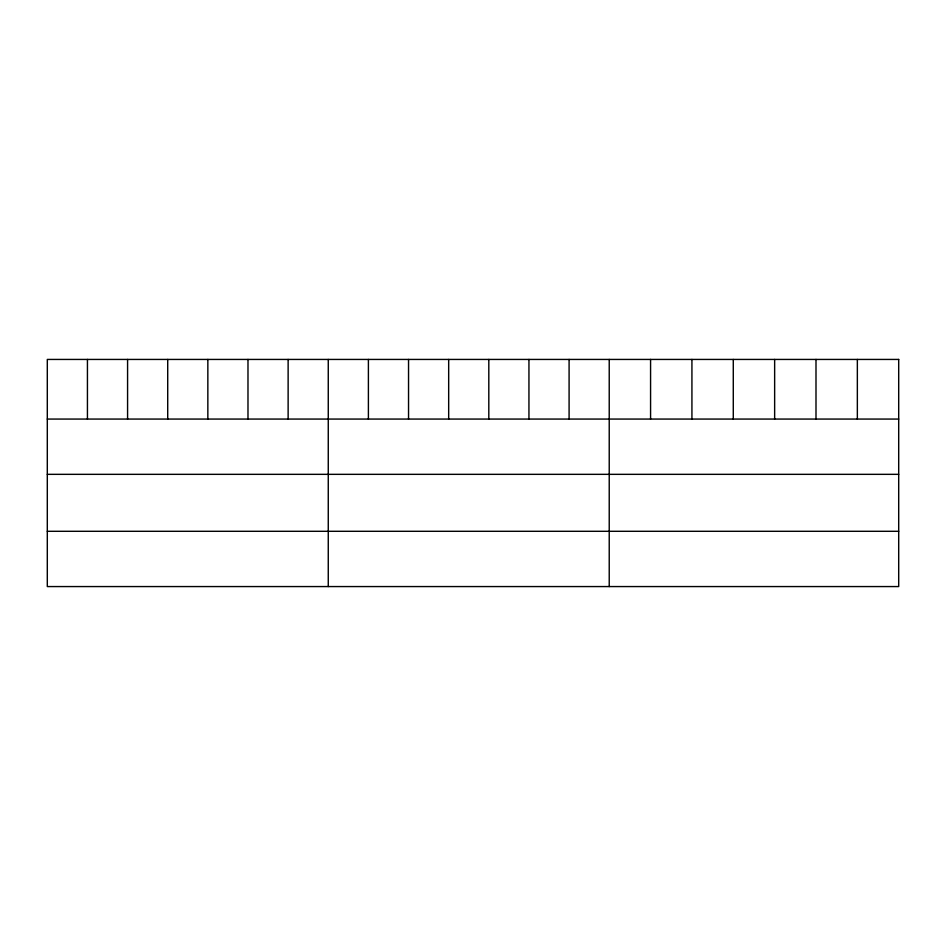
<?xml version="1.0" encoding="UTF-8"?>
<svg xmlns="http://www.w3.org/2000/svg" width="946" height="946" viewBox="0 0 946 946"><rect width="100%" height="100%" fill="white"/><g stroke="black" fill="none" stroke-linecap="round" stroke-linejoin="round"><path stroke-width="1.42" d="M47.3 419.066L898.7 419.066M47.3 474.336L898.7 474.336M47.3 531.297L898.7 531.297M857.348 359.433L857.348 419.066M815.996 359.433L815.996 419.066M774.644 359.433L774.644 419.066M733.28 359.433L733.28 419.066M691.928 359.433L691.928 419.066M650.576 359.433L650.576 419.066M609.224 359.433L609.224 586.567M569.09 359.433L569.09 419.066M528.944 359.433L528.944 419.066M488.81 359.433L488.81 419.066M448.676 359.433L448.676 419.066M408.542 359.433L408.542 419.066M368.396 359.433L368.396 419.066M328.262 359.433L328.262 586.567M288.128 359.433L288.128 419.066M247.982 359.433L247.982 419.066M207.848 359.433L207.848 419.066M167.714 359.433L167.714 419.066M127.58 359.433L127.58 419.066M87.434 359.433L87.434 419.066M898.7 359.433L47.3 359.433L47.3 586.567L898.7 586.567L898.7 359.433"/></g></svg>
